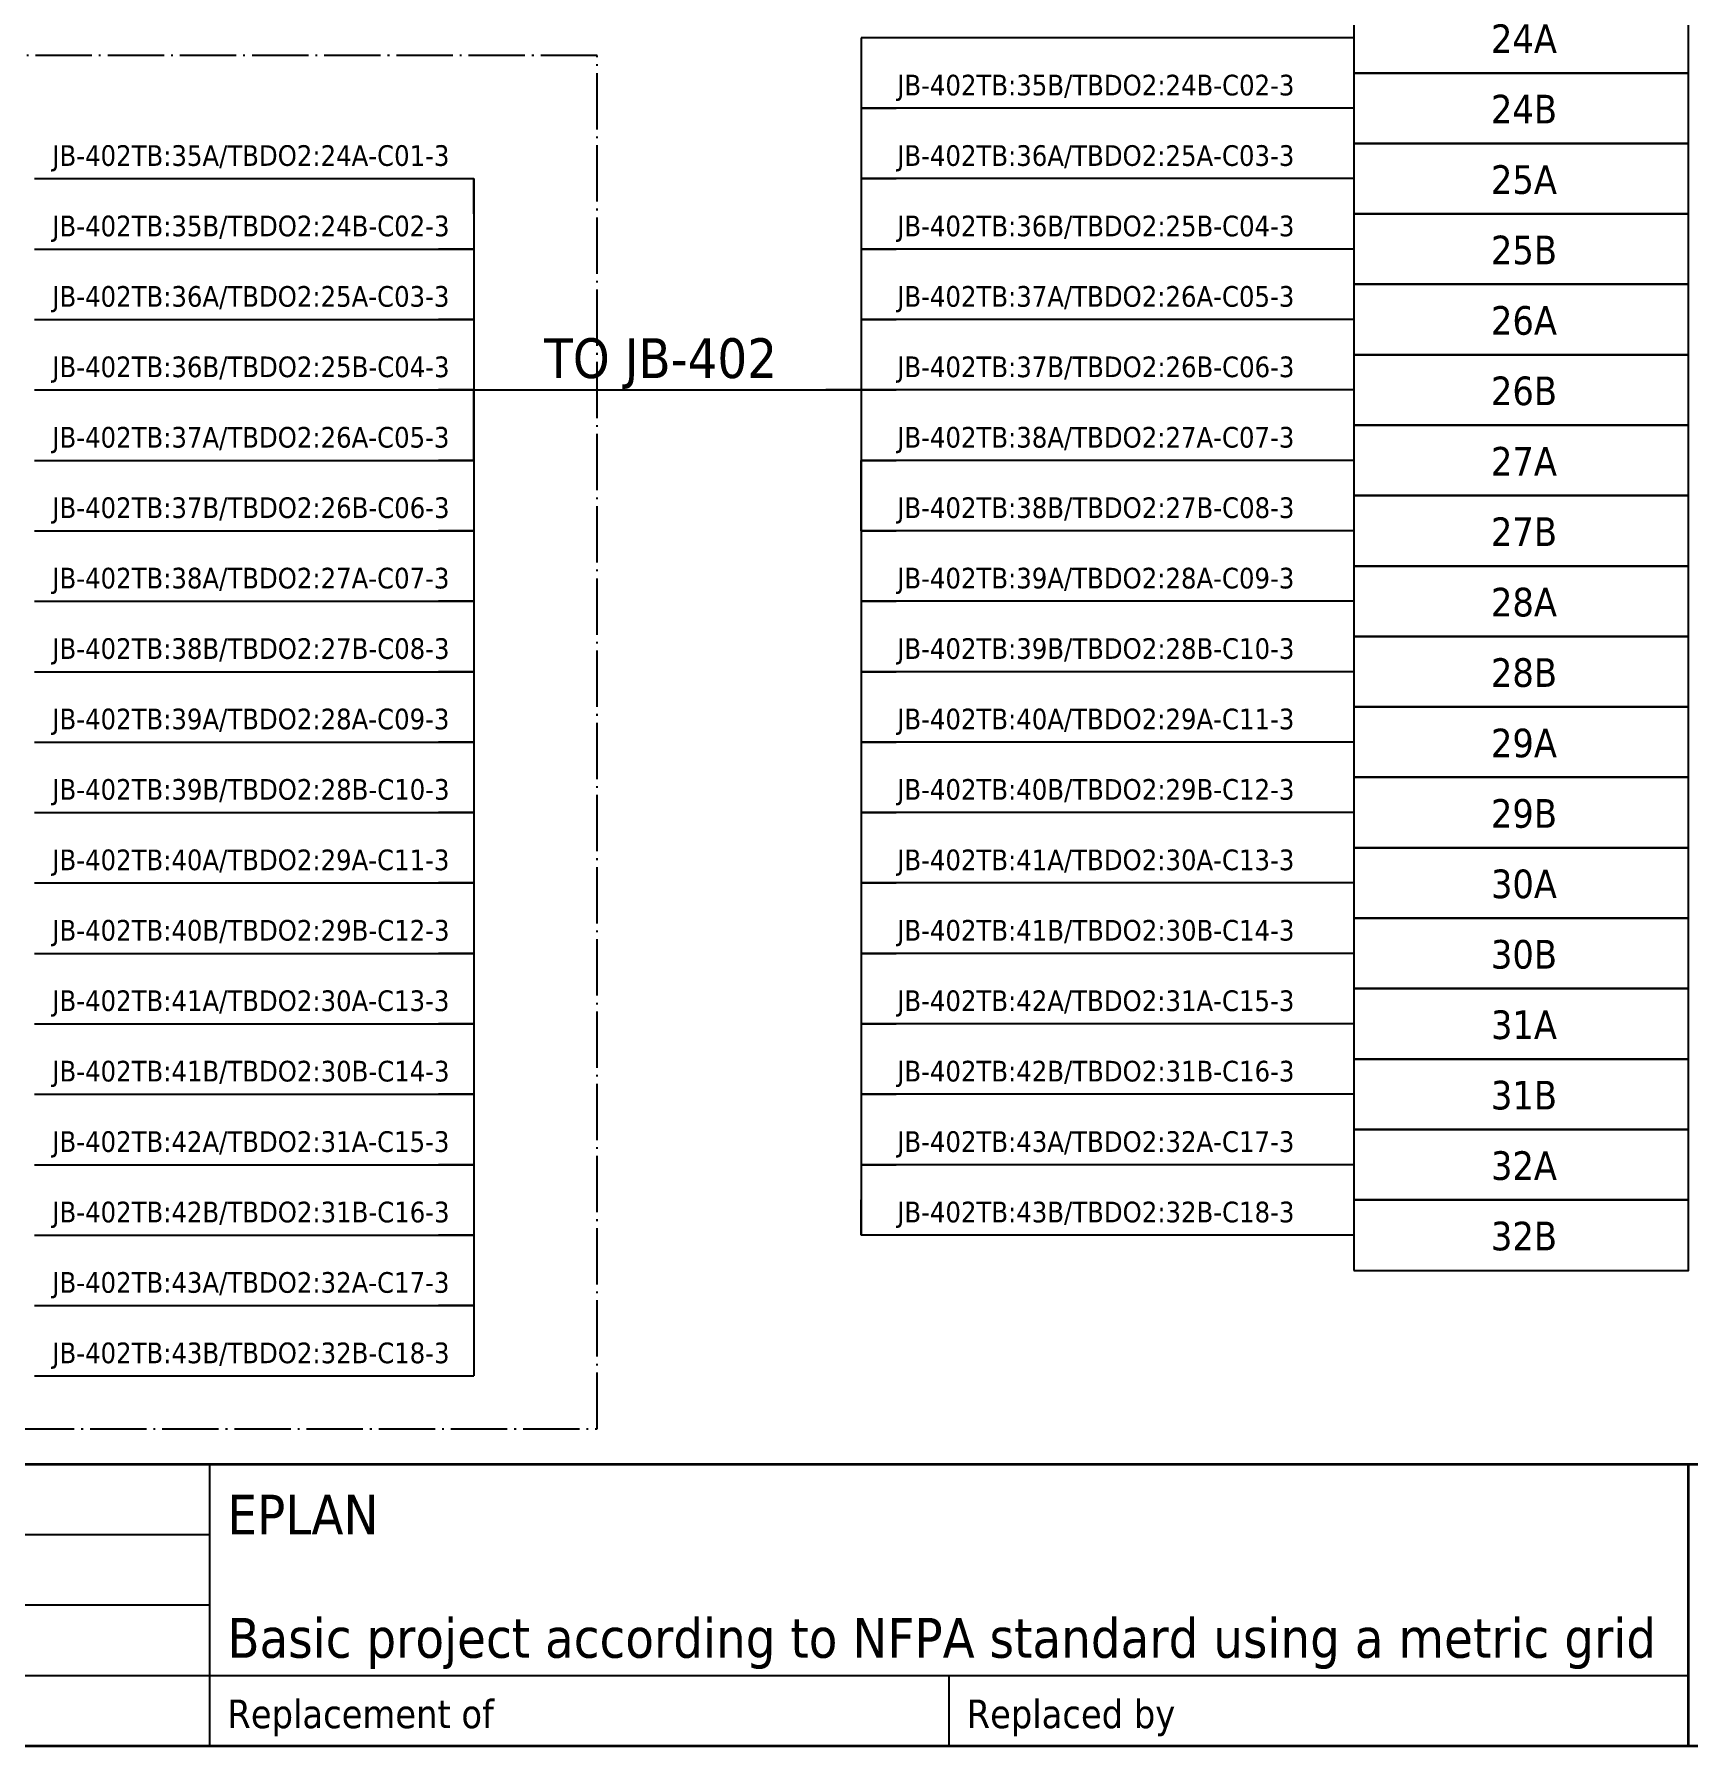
# Model space of a CAD drawing. Header units: millimetres. Extents: x 0 to 1792788, y -13 to 262234.
# Drawn here: x 90 to 184, y 0 to 97.2 of the extents above; entities that cross this region are included whole.
import ezdxf
from ezdxf.enums import TextEntityAlignment as Align

# ---------------------------------------------------------------- set-up
doc = ezdxf.new("R2010")
doc.units = ezdxf.units.MM
doc.linetypes.add('EPL_DASHDOT', pattern=[1, 0.8, -0.1, 0, -0.1])
for name, color, linetype, lineweight in [('EPLAN108', 5, 'Continuous', 35), ('EPLAN201', 7, 'Continuous', 35), ('EPLAN300', 5, 'Continuous', 25), ('EPLAN307', 134, 'EPL_DASHDOT', 25), ('EPLAN311', 7, 'Continuous', 25), ('EPLAN317', 7, 'Continuous', 25), ('EPLAN400', 5, 'Continuous', 35), ('EPLAN405', 7, 'Continuous', 25), ('EPLAN421', 5, 'Continuous', 35), ('EPLAN433', 251, 'Continuous', 35), ('EPLAN451', 7, 'Continuous', 35), ('EPLAN452', 7, 'Continuous', 35), ('EPLAN453', 7, 'Continuous', 35), ('EPLAN500', 7, 'Continuous', 35), ('EPLAN501', 7, 'Continuous', 35), ('EPLAN502', 7, 'Continuous', 35), ('EPLAN503', 7, 'Continuous', 35), ('EPLAN504', 7, 'Continuous', 35)]:
    doc.layers.add(name, color=color, linetype=linetype, lineweight=lineweight)
doc.styles.add('Tahoma', font='')
doc.styles.get('Tahoma').set_extended_font_data('Tahoma')

# ---------------------------------------------------------------- blocks, each defined once
blk = doc.blocks.new('EPLFRAME')
at = {"layer": 'EPLAN201', "linetype": 'Continuous', "lineweight": 35, "ltscale": 4}
for p, q in [((0, 16), (420, 16)), ((184, 0), (184, 16))]:
    blk.add_line(p, q, dxfattribs=at)
at = {"layer": 'EPLAN201', "linetype": 'Continuous', "lineweight": 25, "ltscale": 4}
for p, q in [((100, 0), (100, 16)), ((0, 12), (100, 12)), ((0, 8), (100, 8)), ((0, 4), (184, 4)), ((142, 0), (142, 4))]:
    blk.add_line(p, q, dxfattribs=at)
at = {"layer": 'EPLAN201', "linetype": 'Continuous', "lineweight": 35, "ltscale": 4}
blk.add_lwpolyline([(0, 0), (420, 0), (420, 297), (0, 297)], close=True, dxfattribs=at)
at = {"layer": 'EPLAN201', "color": 7, "style": 'Tahoma'}
for s, p in [('Replacement of', (101, 1)), ('Replaced by', (143, 1))]:
    blk.add_text(s, height=1.6254, dxfattribs=at).set_placement(p)
at = {"layer": 'EPLAN451', "color": 7, "style": 'Tahoma'}
for tag, p, height in [('14_10014', (101, 12), 2.257), ('14_10015', (185, 12), 2.257), ('14_10011', (101, 5), 2.257), ('14_10013', (332, 5), 1.625), ('14_10151', (73, 1), 1.625), ('14_10300', (415, 1), 1.625)]:
    blk.add_attdef(tag, p, '', height=height, dxfattribs=at)
blk.add_attdef('4_25020', text='', height=1.625, dxfattribs=at).set_placement((413, 1), align=Align.RIGHT)
at = {"layer": 'EPLAN452', "color": 7, "style": 'Tahoma'}
for tag, p, height in [('4_11041', (1, 17), 2.257), ('4_11071[1]', (1, 13), 1.625), ('4_11074[1]', (21, 13), 1.625), ('4_11070[1]', (41, 13), 1.625), ('4_11024', (73, 13), 1.625), ('4_20132_1001', (374, 13), 1.625), ('4_11011', (231, 12), 2.257), ('4_11030', (301, 12), 2.257), ('4_11071[2]', (1, 9), 1.625), ('4_11074[2]', (21, 9), 1.625), ('4_11070[2]', (41, 9), 1.625), ('4_11022', (73, 9), 1.625), ('4_20134_1001', (374, 9), 1.625), ('4_11071[3]', (1, 5), 1.625), ('4_11074[3]', (21, 5), 1.625), ('4_11070[3]', (41, 5), 1.625), ('4_11080', (73, 5), 1.625), ('4_11059', (301, 5), 1.625)]:
    blk.add_attdef(tag, p, '', height=height, dxfattribs=at)
for tag, height, p in [('4_11040', 2.257, (419, 17)), ('4_11000', 1.625, (419, 5)), ('4_11085', 1.625, (141, 1)), ('4_11086', 1.625, (183, 1))]:
    blk.add_attdef(tag, text='', height=height, dxfattribs=at).set_placement(p, align=Align.RIGHT)
at = {"layer": 'EPLAN453', "color": 7, "style": 'Tahoma'}
for tag, p in [('53_19005_1', (21, 293)), ('53_19005', (63, 293)), ('53_19005_8', (105, 293)), ('53_19005_6', (147, 293)), ('53_19005_7', (189, 293)), ('53_19005_9', (231, 293)), ('53_19005_3', (273, 293)), ('53_19005_2', (315, 293)), ('53_19005_4', (357, 293)), ('53_19005_5', (399, 293))]:
    blk.add_attdef(tag, text='', height=1.355, dxfattribs=at).set_placement(p, align=Align.BOTTOM_CENTER)
blk = doc.blocks.new('EPLSYM_LibrarySPECIAL_en_US_Symbol427_Variant5_Placement1_46')
at = {"layer": 'EPLAN421', "color": 5, "style": 'Tahoma'}
for tag, p in [('17_20029[1]', (-0.9525, 3.335)), ('17_20029[2]', (20.0025, 3.335))]:
    blk.add_attdef(tag, text='', height=1.1739, dxfattribs=at).set_placement(p, align=Align.BOTTOM_RIGHT)
at = {"layer": 'EPLAN433', "color": 251, "style": 'Tahoma'}
blk.add_attdef('17_20406_1', text='', height=1.6254, dxfattribs=at).set_placement((0.9525, 1.5875), align=Align.BOTTOM_RIGHT)
blk.add_attdef('17_20406', text='', height=1.6254, dxfattribs=at).set_placement((0.9525, 1.5875), align=Align.BOTTOM_LEFT)
blk = doc.blocks.new('EPLSYM_LibrarySPECIAL_en_US_Symbol427_Variant5_Placement1_47')
at = {"layer": 'EPLAN421', "color": 5, "style": 'Tahoma'}
for tag, p in [('17_20029[1]', (-0.9525, 3.335)), ('17_20029[2]', (20.0025, 3.335))]:
    blk.add_attdef(tag, text='', height=1.1739, dxfattribs=at).set_placement(p, align=Align.BOTTOM_RIGHT)
at = {"layer": 'EPLAN433', "color": 251, "style": 'Tahoma'}
blk.add_attdef('17_20406_1', text='', height=1.6254, dxfattribs=at).set_placement((0.9525, 1.5875), align=Align.BOTTOM_RIGHT)
blk.add_attdef('17_20406', text='', height=1.6254, dxfattribs=at).set_placement((0.9525, 1.5875), align=Align.BOTTOM_LEFT)
blk = doc.blocks.new('EPLSYM_LibrarySPECIAL_en_US_Symbol427_Variant5_Placement1_48')
at = {"layer": 'EPLAN421', "color": 5, "style": 'Tahoma'}
for tag, p in [('17_20029[1]', (-0.9525, 3.335)), ('17_20029[2]', (20.0025, 3.335))]:
    blk.add_attdef(tag, text='', height=1.1739, dxfattribs=at).set_placement(p, align=Align.BOTTOM_RIGHT)
at = {"layer": 'EPLAN433', "color": 251, "style": 'Tahoma'}
blk.add_attdef('17_20406_1', text='', height=1.6254, dxfattribs=at).set_placement((0.9525, 1.5875), align=Align.BOTTOM_RIGHT)
blk.add_attdef('17_20406', text='', height=1.6254, dxfattribs=at).set_placement((0.9525, 1.5875), align=Align.BOTTOM_LEFT)
blk = doc.blocks.new('EPLSYM_LibrarySPECIAL_en_US_Symbol427_Variant5_Placement1_49')
at = {"layer": 'EPLAN421', "color": 5, "style": 'Tahoma'}
for tag, p in [('17_20029[1]', (-0.9525, 3.335)), ('17_20029[2]', (20.0025, 3.335))]:
    blk.add_attdef(tag, text='', height=1.1739, dxfattribs=at).set_placement(p, align=Align.BOTTOM_RIGHT)
at = {"layer": 'EPLAN433', "color": 251, "style": 'Tahoma'}
blk.add_attdef('17_20406_1', text='', height=1.6254, dxfattribs=at).set_placement((0.9525, 1.5875), align=Align.BOTTOM_RIGHT)
blk.add_attdef('17_20406', text='', height=1.6254, dxfattribs=at).set_placement((0.9525, 1.5875), align=Align.BOTTOM_LEFT)
blk = doc.blocks.new('EPLSYM_LibrarySPECIAL_en_US_Symbol427_Variant5_Placement1_50')
at = {"layer": 'EPLAN421', "color": 5, "style": 'Tahoma'}
for tag, p in [('17_20029[1]', (-0.9525, 3.335)), ('17_20029[2]', (20.0025, 3.335))]:
    blk.add_attdef(tag, text='', height=1.1739, dxfattribs=at).set_placement(p, align=Align.BOTTOM_RIGHT)
at = {"layer": 'EPLAN433', "color": 251, "style": 'Tahoma'}
blk.add_attdef('17_20406_1', text='', height=1.6254, dxfattribs=at).set_placement((0.9525, 1.5875), align=Align.BOTTOM_RIGHT)
blk.add_attdef('17_20406', text='', height=1.6254, dxfattribs=at).set_placement((0.9525, 1.5875), align=Align.BOTTOM_LEFT)
blk = doc.blocks.new('EPLSYM_LibrarySPECIAL_en_US_Symbol427_Variant5_Placement1_51')
at = {"layer": 'EPLAN421', "color": 5, "style": 'Tahoma'}
for tag, p in [('17_20029[1]', (-0.9525, 3.335)), ('17_20029[2]', (20.0025, 3.335))]:
    blk.add_attdef(tag, text='', height=1.1739, dxfattribs=at).set_placement(p, align=Align.BOTTOM_RIGHT)
at = {"layer": 'EPLAN433', "color": 251, "style": 'Tahoma'}
blk.add_attdef('17_20406_1', text='', height=1.6254, dxfattribs=at).set_placement((0.9525, 1.5875), align=Align.BOTTOM_RIGHT)
blk.add_attdef('17_20406', text='', height=1.6254, dxfattribs=at).set_placement((0.9525, 1.5875), align=Align.BOTTOM_LEFT)
blk = doc.blocks.new('EPLSYM_LibrarySPECIAL_en_US_Symbol427_Variant5_Placement1_52')
at = {"layer": 'EPLAN421', "color": 5, "style": 'Tahoma'}
for tag, p in [('17_20029[1]', (-0.9525, 3.335)), ('17_20029[2]', (20.0025, 3.335))]:
    blk.add_attdef(tag, text='', height=1.1739, dxfattribs=at).set_placement(p, align=Align.BOTTOM_RIGHT)
at = {"layer": 'EPLAN433', "color": 251, "style": 'Tahoma'}
blk.add_attdef('17_20406_1', text='', height=1.6254, dxfattribs=at).set_placement((0.9525, 1.5875), align=Align.BOTTOM_RIGHT)
blk.add_attdef('17_20406', text='', height=1.6254, dxfattribs=at).set_placement((0.9525, 1.5875), align=Align.BOTTOM_LEFT)
blk = doc.blocks.new('EPLSYM_LibrarySPECIAL_en_US_Symbol427_Variant5_Placement1_53')
at = {"layer": 'EPLAN421', "color": 5, "style": 'Tahoma'}
for tag, p in [('17_20029[1]', (-0.9525, 3.335)), ('17_20029[2]', (20.0025, 3.335))]:
    blk.add_attdef(tag, text='', height=1.1739, dxfattribs=at).set_placement(p, align=Align.BOTTOM_RIGHT)
at = {"layer": 'EPLAN433', "color": 251, "style": 'Tahoma'}
blk.add_attdef('17_20406_1', text='', height=1.6254, dxfattribs=at).set_placement((0.9525, 1.5875), align=Align.BOTTOM_RIGHT)
blk.add_attdef('17_20406', text='', height=1.6254, dxfattribs=at).set_placement((0.9525, 1.5875), align=Align.BOTTOM_LEFT)
blk = doc.blocks.new('EPLSYM_LibrarySPECIAL_en_US_Symbol427_Variant5_Placement1_54')
at = {"layer": 'EPLAN421', "color": 5, "style": 'Tahoma'}
for tag, p in [('17_20029[1]', (-0.9525, 3.335)), ('17_20029[2]', (20.0025, 3.335))]:
    blk.add_attdef(tag, text='', height=1.1739, dxfattribs=at).set_placement(p, align=Align.BOTTOM_RIGHT)
at = {"layer": 'EPLAN433', "color": 251, "style": 'Tahoma'}
blk.add_attdef('17_20406_1', text='', height=1.6254, dxfattribs=at).set_placement((0.9525, 1.5875), align=Align.BOTTOM_RIGHT)
blk.add_attdef('17_20406', text='', height=1.6254, dxfattribs=at).set_placement((0.9525, 1.5875), align=Align.BOTTOM_LEFT)
blk = doc.blocks.new('EPLSYM_LibrarySPECIAL_en_US_Symbol427_Variant5_Placement1_55')
at = {"layer": 'EPLAN421', "color": 5, "style": 'Tahoma'}
for tag, p in [('17_20029[1]', (-0.9525, 3.335)), ('17_20029[2]', (20.0025, 3.335))]:
    blk.add_attdef(tag, text='', height=1.1739, dxfattribs=at).set_placement(p, align=Align.BOTTOM_RIGHT)
at = {"layer": 'EPLAN433', "color": 251, "style": 'Tahoma'}
blk.add_attdef('17_20406_1', text='', height=1.6254, dxfattribs=at).set_placement((0.9525, 1.5875), align=Align.BOTTOM_RIGHT)
blk.add_attdef('17_20406', text='', height=1.6254, dxfattribs=at).set_placement((0.9525, 1.5875), align=Align.BOTTOM_LEFT)
blk = doc.blocks.new('EPLSYM_LibrarySPECIAL_en_US_Symbol427_Variant5_Placement1_56')
at = {"layer": 'EPLAN421', "color": 5, "style": 'Tahoma'}
for tag, p in [('17_20029[1]', (-0.9525, 3.335)), ('17_20029[2]', (20.0025, 3.335))]:
    blk.add_attdef(tag, text='', height=1.1739, dxfattribs=at).set_placement(p, align=Align.BOTTOM_RIGHT)
at = {"layer": 'EPLAN433', "color": 251, "style": 'Tahoma'}
blk.add_attdef('17_20406_1', text='', height=1.6254, dxfattribs=at).set_placement((0.9525, 1.5875), align=Align.BOTTOM_RIGHT)
blk.add_attdef('17_20406', text='', height=1.6254, dxfattribs=at).set_placement((0.9525, 1.5875), align=Align.BOTTOM_LEFT)
blk = doc.blocks.new('EPLSYM_LibrarySPECIAL_en_US_Symbol427_Variant5_Placement1_57')
at = {"layer": 'EPLAN421', "color": 5, "style": 'Tahoma'}
for tag, p in [('17_20029[1]', (-0.9525, 3.335)), ('17_20029[2]', (20.0025, 3.335))]:
    blk.add_attdef(tag, text='', height=1.1739, dxfattribs=at).set_placement(p, align=Align.BOTTOM_RIGHT)
at = {"layer": 'EPLAN433', "color": 251, "style": 'Tahoma'}
blk.add_attdef('17_20406_1', text='', height=1.6254, dxfattribs=at).set_placement((0.9525, 1.5875), align=Align.BOTTOM_RIGHT)
blk.add_attdef('17_20406', text='', height=1.6254, dxfattribs=at).set_placement((0.9525, 1.5875), align=Align.BOTTOM_LEFT)
blk = doc.blocks.new('EPLSYM_LibrarySPECIAL_en_US_Symbol427_Variant5_Placement1_58')
at = {"layer": 'EPLAN421', "color": 5, "style": 'Tahoma'}
for tag, p in [('17_20029[1]', (-0.9525, 3.335)), ('17_20029[2]', (20.0025, 3.335))]:
    blk.add_attdef(tag, text='', height=1.1739, dxfattribs=at).set_placement(p, align=Align.BOTTOM_RIGHT)
at = {"layer": 'EPLAN433', "color": 251, "style": 'Tahoma'}
blk.add_attdef('17_20406_1', text='', height=1.6254, dxfattribs=at).set_placement((0.9525, 1.5875), align=Align.BOTTOM_RIGHT)
blk.add_attdef('17_20406', text='', height=1.6254, dxfattribs=at).set_placement((0.9525, 1.5875), align=Align.BOTTOM_LEFT)
blk = doc.blocks.new('EPLSYM_LibrarySPECIAL_en_US_Symbol427_Variant5_Placement1_59')
at = {"layer": 'EPLAN421', "color": 5, "style": 'Tahoma'}
for tag, p in [('17_20029[1]', (-0.9525, 3.335)), ('17_20029[2]', (20.0025, 3.335))]:
    blk.add_attdef(tag, text='', height=1.1739, dxfattribs=at).set_placement(p, align=Align.BOTTOM_RIGHT)
at = {"layer": 'EPLAN433', "color": 251, "style": 'Tahoma'}
blk.add_attdef('17_20406_1', text='', height=1.6254, dxfattribs=at).set_placement((0.9525, 1.5875), align=Align.BOTTOM_RIGHT)
blk.add_attdef('17_20406', text='', height=1.6254, dxfattribs=at).set_placement((0.9525, 1.5875), align=Align.BOTTOM_LEFT)
blk = doc.blocks.new('EPLSYM_LibrarySPECIAL_en_US_Symbol427_Variant5_Placement1_60')
at = {"layer": 'EPLAN421', "color": 5, "style": 'Tahoma'}
for tag, p in [('17_20029[1]', (-0.9525, 3.335)), ('17_20029[2]', (20.0025, 3.335))]:
    blk.add_attdef(tag, text='', height=1.1739, dxfattribs=at).set_placement(p, align=Align.BOTTOM_RIGHT)
at = {"layer": 'EPLAN433', "color": 251, "style": 'Tahoma'}
blk.add_attdef('17_20406_1', text='', height=1.6254, dxfattribs=at).set_placement((0.9525, 1.5875), align=Align.BOTTOM_RIGHT)
blk.add_attdef('17_20406', text='', height=1.6254, dxfattribs=at).set_placement((0.9525, 1.5875), align=Align.BOTTOM_LEFT)
blk = doc.blocks.new('EPLSYM_LibrarySPECIAL_en_US_Symbol427_Variant5_Placement1_61')
at = {"layer": 'EPLAN421', "color": 5, "style": 'Tahoma'}
for tag, p in [('17_20029[1]', (-0.9525, 3.335)), ('17_20029[2]', (20.0025, 3.335))]:
    blk.add_attdef(tag, text='', height=1.1739, dxfattribs=at).set_placement(p, align=Align.BOTTOM_RIGHT)
at = {"layer": 'EPLAN433', "color": 251, "style": 'Tahoma'}
blk.add_attdef('17_20406_1', text='', height=1.6254, dxfattribs=at).set_placement((0.9525, 1.5875), align=Align.BOTTOM_RIGHT)
blk.add_attdef('17_20406', text='', height=1.6254, dxfattribs=at).set_placement((0.9525, 1.5875), align=Align.BOTTOM_LEFT)
blk = doc.blocks.new('EPLSYM_LibrarySPECIAL_en_US_Symbol427_Variant5_Placement1_62')
at = {"layer": 'EPLAN421', "color": 5, "style": 'Tahoma'}
for tag, p in [('17_20029[1]', (-0.9525, 3.335)), ('17_20029[2]', (20.0025, 3.335))]:
    blk.add_attdef(tag, text='', height=1.1739, dxfattribs=at).set_placement(p, align=Align.BOTTOM_RIGHT)
at = {"layer": 'EPLAN433', "color": 251, "style": 'Tahoma'}
blk.add_attdef('17_20406_1', text='', height=1.6254, dxfattribs=at).set_placement((0.9525, 1.5875), align=Align.BOTTOM_RIGHT)
blk.add_attdef('17_20406', text='', height=1.6254, dxfattribs=at).set_placement((0.9525, 1.5875), align=Align.BOTTOM_LEFT)
blk = doc.blocks.new('EPLSYM_LibrarySPECIAL_en_US_Symbol427_Variant5_Placement1_63')
at = {"layer": 'EPLAN421', "color": 5, "style": 'Tahoma'}
for tag, p in [('17_20029[1]', (-0.9525, 3.335)), ('17_20029[2]', (20.0025, 3.335))]:
    blk.add_attdef(tag, text='', height=1.1739, dxfattribs=at).set_placement(p, align=Align.BOTTOM_RIGHT)
at = {"layer": 'EPLAN433', "color": 251, "style": 'Tahoma'}
blk.add_attdef('17_20406_1', text='', height=1.6254, dxfattribs=at).set_placement((0.9525, 1.5875), align=Align.BOTTOM_RIGHT)
blk.add_attdef('17_20406', text='', height=1.6254, dxfattribs=at).set_placement((0.9525, 1.5875), align=Align.BOTTOM_LEFT)
blk = doc.blocks.new('EPLSYM_LibrarySPECIAL_Symbol308_Variant0_Placement0')
at = {"layer": 'EPLAN405', "color": 7, "style": 'Tahoma'}
for tag, p in [('17_31011', (1.5, 6.35)), ('17_31002', (1.5, 0.5))]:
    blk.add_attdef(tag, text='', height=1.174, dxfattribs=at).set_placement(p, align=Align.BOTTOM_LEFT)
for tag, p in [('17_31004', (1.5, 4.4)), ('17_31003', (1.5, 2.45))]:
    blk.add_attdef(tag, p, '', height=1.174, dxfattribs=at)
blk = doc.blocks.new('EPLSYM_LibrarySPECIAL_Symbol2_Variant0_Placement1_65')
at = {"layer": 'EPLAN307', "lineweight": 25, "ltscale": 4}
blk.add_lwpolyline([(0, -78), (119, -78), (119, 0), (0, 0)], close=True, dxfattribs=at)
at = {"layer": 'EPLAN400', "color": 5, "style": 'Tahoma'}
blk.add_attdef('88_20010', text='', height=2.2575, dxfattribs=at).set_placement((-1.5, -0.9515), align=Align.TOP_RIGHT)
at = {"layer": 'EPLAN500', "color": 7, "style": 'Tahoma'}
blk.add_attdef('88_20027', text='', height=1.6254, dxfattribs=at).set_placement((-1.5, -4.57508), align=Align.TOP_RIGHT)
at = {"layer": 'EPLAN501', "color": 7, "style": 'Tahoma'}
blk.add_attdef('88_20011', text='', height=1.6254, dxfattribs=at).set_placement((-1.5, -9.97508), align=Align.TOP_RIGHT)
at = {"layer": 'EPLAN502', "color": 7, "style": 'Tahoma'}
blk.add_attdef('88_20025', text='', height=1.6254, dxfattribs=at).set_placement((-1.5, -12.67508), align=Align.TOP_RIGHT)
at = {"layer": 'EPLAN503', "color": 7, "style": 'Tahoma'}
blk.add_attdef('88_20024', text='', height=1.6254, dxfattribs=at).set_placement((-1.5, -15.37508), align=Align.TOP_RIGHT)
at = {"layer": 'EPLAN504', "color": 7, "style": 'Tahoma'}
blk.add_attdef('88_20901[1]', text='', height=1.6254, dxfattribs=at).set_placement((-1.5, -7.27508), align=Align.TOP_RIGHT)

msp = doc.modelspace()

# ---------------------------------------------------------------- linework, layer by layer
at = {"layer": 'EPLAN300', "lineweight": 25, "ltscale": 4}
for points in [[(165, 95), (184, 95), (184, 99), (165, 99)], [(165, 91), (184, 91), (184, 95), (165, 95)], [(165, 87), (184, 87), (184, 91), (165, 91)], [(165, 83), (184, 83), (184, 87), (165, 87)], [(165, 79), (184, 79), (184, 83), (165, 83)], [(165, 75), (184, 75), (184, 79), (165, 79)], [(165, 71), (184, 71), (184, 75), (165, 75)], [(165, 67), (184, 67), (184, 71), (165, 71)], [(165, 63), (184, 63), (184, 67), (165, 67)], [(165, 59), (184, 59), (184, 63), (165, 63)], [(165, 55), (184, 55), (184, 59), (165, 59)], [(165, 51), (184, 51), (184, 55), (165, 55)], [(165, 47), (184, 47), (184, 51), (165, 51)], [(165, 43), (184, 43), (184, 47), (165, 47)], [(165, 39), (184, 39), (184, 43), (165, 43)], [(165, 35), (184, 35), (184, 39), (165, 39)], [(165, 31), (184, 31), (184, 35), (165, 35)], [(165, 27), (184, 27), (184, 31), (165, 31)]]:
    msp.add_lwpolyline(points, close=True, dxfattribs=at)
at = {"layer": 'EPLAN311', "color": 7, "ltscale": 4}
for p, q in [((165, 97), (137, 97)), ((165, 93), (137, 93)), ((90.05, 89), (115, 89)), ((165, 89), (137, 89)), ((90.05, 85), (115, 85)), ((165, 85), (137, 85)), ((90.05, 81), (115, 81)), ((165, 81), (137, 81)), ((90.05, 77), (115, 77)), ((165, 77), (137, 77)), ((90.05, 73), (115, 73)), ((165, 73), (137, 73)), ((90.05, 69), (115, 69)), ((165, 69), (137, 69)), ((90.05, 65), (115, 65)), ((165, 65), (137, 65)), ((90.05, 61), (115, 61)), ((165, 61), (137, 61)), ((90.05, 57), (115, 57)), ((165, 57), (137, 57)), ((90.05, 53), (115, 53)), ((165, 53), (137, 53)), ((90.05, 49), (115, 49)), ((165, 49), (137, 49)), ((90.05, 45), (115, 45)), ((165, 45), (137, 45)), ((90.05, 41), (115, 41)), ((165, 41), (137, 41)), ((90.05, 37), (115, 37)), ((165, 37), (137, 37)), ((90.05, 33), (115, 33)), ((165, 33), (137, 33)), ((90.05, 29), (115, 29)), ((165, 29), (137, 29)), ((90.05, 25), (115, 25)), ((90.05, 21), (115, 21))]:
    msp.add_line(p, q, dxfattribs=at)
at = {"layer": 'EPLAN311', "ltscale": 4}
for p, q in [((139, 97), (137, 97)), ((137, 93), (139, 93)), ((113, 89), (115, 89)), ((137, 89), (139, 89)), ((115, 85), (113, 85)), ((137, 85), (139, 85)), ((115, 81), (113, 81)), ((137, 81), (139, 81)), ((115, 77), (113, 77)), ((137, 77), (139, 77)), ((115, 73), (113, 73)), ((137, 73), (139, 73)), ((115, 69), (113, 69)), ((137, 69), (139, 69)), ((115, 65), (113, 65)), ((137, 65), (139, 65)), ((115, 61), (113, 61)), ((137, 61), (139, 61)), ((115, 57), (113, 57)), ((137, 57), (139, 57)), ((115, 53), (113, 53)), ((137, 53), (139, 53)), ((115, 49), (113, 49)), ((137, 49), (139, 49)), ((115, 45), (113, 45)), ((137, 45), (139, 45)), ((115, 41), (113, 41)), ((137, 41), (139, 41)), ((115, 37), (113, 37)), ((137, 37), (139, 37)), ((115, 33), (113, 33)), ((137, 33), (139, 33)), ((115, 29), (113, 29)), ((139, 29), (137, 29)), ((115, 25), (113, 25)), ((113, 21), (115, 21))]:
    msp.add_line(p, q, dxfattribs=at)
at = {"layer": 'EPLAN317', "lineweight": 25, "ltscale": 4}
for p, q in [((137, 97), (137, 93)), ((137, 97), (137, 95)), ((137, 95), (137, 91)), ((137, 93), (137, 89)), ((137, 91), (137, 87)), ((115, 89), (115, 85)), ((115, 87), (115, 89)), ((137, 89), (137, 85)), ((115, 87), (115, 83)), ((137, 87), (137, 83)), ((115, 85), (115, 81)), ((137, 85), (137, 81)), ((115, 83), (115, 79)), ((137, 83), (137, 79)), ((115, 81), (115, 77)), ((137, 81), (137, 77)), ((115, 79), (115, 75)), ((137, 79), (137, 75)), ((115, 73), (115, 77)), ((115, 77), (137, 77)), ((115, 77), (117, 77)), ((137, 77), (135, 77)), ((137, 77), (137, 73)), ((115, 75), (115, 71)), ((137, 75), (137, 71)), ((115, 73), (115, 69)), ((137, 69), (137, 73)), ((115, 71), (115, 67)), ((137, 71), (137, 67)), ((115, 69), (115, 65)), ((137, 69), (137, 65)), ((115, 67), (115, 63)), ((137, 67), (137, 63)), ((115, 65), (115, 61)), ((137, 65), (137, 61)), ((115, 63), (115, 59)), ((137, 63), (137, 59)), ((115, 61), (115, 57)), ((137, 61), (137, 57)), ((115, 59), (115, 55)), ((137, 59), (137, 55)), ((115, 57), (115, 53)), ((137, 57), (137, 53)), ((115, 55), (115, 51)), ((137, 55), (137, 51)), ((115, 53), (115, 49)), ((137, 53), (137, 49)), ((115, 51), (115, 47)), ((137, 51), (137, 47)), ((115, 49), (115, 45)), ((137, 49), (137, 45)), ((115, 47), (115, 43)), ((137, 47), (137, 43)), ((115, 45), (115, 41)), ((137, 45), (137, 41)), ((115, 43), (115, 39)), ((137, 43), (137, 39)), ((115, 41), (115, 37)), ((137, 41), (137, 37)), ((115, 39), (115, 35)), ((137, 39), (137, 35)), ((115, 37), (115, 33)), ((137, 37), (137, 33)), ((115, 35), (115, 31)), ((137, 35), (137, 31)), ((115, 33), (115, 29)), ((137, 33), (137, 29)), ((115, 31), (115, 27)), ((137, 29), (137, 31)), ((115, 29), (115, 25)), ((115, 27), (115, 23)), ((115, 25), (115, 21)), ((115, 23), (115, 21))]:
    msp.add_line(p, q, dxfattribs=at)

# ---------------------------------------------------------------- block references
ref = msp.add_blockref('EPLFRAME', (0, 0))
ref.add_attrib('14_10011', 'Basic project according to NFPA standard using a metric grid', (101, 5), dxfattribs={"layer": 'EPLAN451', "color": 7, "height": 2.2575, "style": 'Tahoma'})
ref.add_attrib('14_10014', 'EPLAN', (101, 12), dxfattribs={"layer": 'EPLAN451', "color": 7, "height": 2.2575, "style": 'Tahoma'})
msp.add_blockref('EPLSYM_LibrarySPECIAL_Symbol2_Variant0_Placement1_65', (3, 96))
ref = msp.add_blockref('EPLSYM_LibrarySPECIAL_en_US_Symbol427_Variant5_Placement1_46', (165, 97))
ref.add_attrib('17_20011', '24A', dxfattribs={"layer": 'EPLAN501', "color": 7, "height": 1.6254, "style": 'Tahoma'}).set_placement((174.661, 95.65), align=Align.BOTTOM_CENTER)
ref = msp.add_blockref('EPLSYM_LibrarySPECIAL_Symbol308_Variant0_Placement0', (139, 93))
ref.add_attrib('17_31011', 'JB-402TB:35B/TBDO2:24B-C02-3', dxfattribs={"layer": 'EPLAN405', "color": 7, "height": 1.1739, "style": 'Tahoma'}).set_placement((139.055, 93.374), align=Align.BOTTOM_LEFT)
ref = msp.add_blockref('EPLSYM_LibrarySPECIAL_en_US_Symbol427_Variant5_Placement1_47', (165, 93))
ref.add_attrib('17_20011', '24B', dxfattribs={"layer": 'EPLAN501', "color": 7, "height": 1.6254, "style": 'Tahoma'}).set_placement((174.661, 91.65), align=Align.BOTTOM_CENTER)
ref = msp.add_blockref('EPLSYM_LibrarySPECIAL_Symbol308_Variant0_Placement0', (91, 89))
ref.add_attrib('17_31011', 'JB-402TB:35A/TBDO2:24A-C01-3', dxfattribs={"layer": 'EPLAN405', "color": 7, "height": 1.1739, "style": 'Tahoma'}).set_placement((91.055, 89.374), align=Align.BOTTOM_LEFT)
ref = msp.add_blockref('EPLSYM_LibrarySPECIAL_Symbol308_Variant0_Placement0', (139, 89))
ref.add_attrib('17_31011', 'JB-402TB:36A/TBDO2:25A-C03-3', dxfattribs={"layer": 'EPLAN405', "color": 7, "height": 1.1739, "style": 'Tahoma'}).set_placement((139.055, 89.374), align=Align.BOTTOM_LEFT)
ref = msp.add_blockref('EPLSYM_LibrarySPECIAL_en_US_Symbol427_Variant5_Placement1_48', (165, 89))
ref.add_attrib('17_20011', '25A', dxfattribs={"layer": 'EPLAN501', "color": 7, "height": 1.6254, "style": 'Tahoma'}).set_placement((174.661, 87.65), align=Align.BOTTOM_CENTER)
ref = msp.add_blockref('EPLSYM_LibrarySPECIAL_Symbol308_Variant0_Placement0', (91, 85))
ref.add_attrib('17_31011', 'JB-402TB:35B/TBDO2:24B-C02-3', dxfattribs={"layer": 'EPLAN405', "color": 7, "height": 1.1739, "style": 'Tahoma'}).set_placement((91.055, 85.374), align=Align.BOTTOM_LEFT)
ref = msp.add_blockref('EPLSYM_LibrarySPECIAL_Symbol308_Variant0_Placement0', (139, 85))
ref.add_attrib('17_31011', 'JB-402TB:36B/TBDO2:25B-C04-3', dxfattribs={"layer": 'EPLAN405', "color": 7, "height": 1.1739, "style": 'Tahoma'}).set_placement((139.055, 85.374), align=Align.BOTTOM_LEFT)
ref = msp.add_blockref('EPLSYM_LibrarySPECIAL_en_US_Symbol427_Variant5_Placement1_49', (165, 85))
ref.add_attrib('17_20011', '25B', dxfattribs={"layer": 'EPLAN501', "color": 7, "height": 1.6254, "style": 'Tahoma'}).set_placement((174.661, 83.65), align=Align.BOTTOM_CENTER)
ref = msp.add_blockref('EPLSYM_LibrarySPECIAL_Symbol308_Variant0_Placement0', (91, 81))
ref.add_attrib('17_31011', 'JB-402TB:36A/TBDO2:25A-C03-3', dxfattribs={"layer": 'EPLAN405', "color": 7, "height": 1.1739, "style": 'Tahoma'}).set_placement((91.055, 81.374), align=Align.BOTTOM_LEFT)
ref = msp.add_blockref('EPLSYM_LibrarySPECIAL_Symbol308_Variant0_Placement0', (139, 81))
ref.add_attrib('17_31011', 'JB-402TB:37A/TBDO2:26A-C05-3', dxfattribs={"layer": 'EPLAN405', "color": 7, "height": 1.1739, "style": 'Tahoma'}).set_placement((139.055, 81.374), align=Align.BOTTOM_LEFT)
ref = msp.add_blockref('EPLSYM_LibrarySPECIAL_en_US_Symbol427_Variant5_Placement1_50', (165, 81))
ref.add_attrib('17_20011', '26A', dxfattribs={"layer": 'EPLAN501', "color": 7, "height": 1.6254, "style": 'Tahoma'}).set_placement((174.661, 79.65), align=Align.BOTTOM_CENTER)
ref = msp.add_blockref('EPLSYM_LibrarySPECIAL_Symbol308_Variant0_Placement0', (91, 77))
ref.add_attrib('17_31011', 'JB-402TB:36B/TBDO2:25B-C04-3', dxfattribs={"layer": 'EPLAN405', "color": 7, "height": 1.1739, "style": 'Tahoma'}).set_placement((91.055, 77.374), align=Align.BOTTOM_LEFT)
ref = msp.add_blockref('EPLSYM_LibrarySPECIAL_Symbol308_Variant0_Placement0', (139, 77))
ref.add_attrib('17_31011', 'JB-402TB:37B/TBDO2:26B-C06-3', dxfattribs={"layer": 'EPLAN405', "color": 7, "height": 1.1739, "style": 'Tahoma'}).set_placement((139.055, 77.374), align=Align.BOTTOM_LEFT)
ref = msp.add_blockref('EPLSYM_LibrarySPECIAL_en_US_Symbol427_Variant5_Placement1_51', (165, 77))
ref.add_attrib('17_20011', '26B', dxfattribs={"layer": 'EPLAN501', "color": 7, "height": 1.6254, "style": 'Tahoma'}).set_placement((174.661, 75.65), align=Align.BOTTOM_CENTER)
ref = msp.add_blockref('EPLSYM_LibrarySPECIAL_Symbol308_Variant0_Placement0', (91, 73))
ref.add_attrib('17_31011', 'JB-402TB:37A/TBDO2:26A-C05-3', dxfattribs={"layer": 'EPLAN405', "color": 7, "height": 1.1739, "style": 'Tahoma'}).set_placement((91.055, 73.374), align=Align.BOTTOM_LEFT)
ref = msp.add_blockref('EPLSYM_LibrarySPECIAL_Symbol308_Variant0_Placement0', (139, 73))
ref.add_attrib('17_31011', 'JB-402TB:38A/TBDO2:27A-C07-3', dxfattribs={"layer": 'EPLAN405', "color": 7, "height": 1.1739, "style": 'Tahoma'}).set_placement((139.055, 73.374), align=Align.BOTTOM_LEFT)
ref = msp.add_blockref('EPLSYM_LibrarySPECIAL_en_US_Symbol427_Variant5_Placement1_52', (165, 73))
ref.add_attrib('17_20011', '27A', dxfattribs={"layer": 'EPLAN501', "color": 7, "height": 1.6254, "style": 'Tahoma'}).set_placement((174.661, 71.65), align=Align.BOTTOM_CENTER)
ref = msp.add_blockref('EPLSYM_LibrarySPECIAL_Symbol308_Variant0_Placement0', (91, 69))
ref.add_attrib('17_31011', 'JB-402TB:37B/TBDO2:26B-C06-3', dxfattribs={"layer": 'EPLAN405', "color": 7, "height": 1.1739, "style": 'Tahoma'}).set_placement((91.055, 69.374), align=Align.BOTTOM_LEFT)
ref = msp.add_blockref('EPLSYM_LibrarySPECIAL_Symbol308_Variant0_Placement0', (139, 69))
ref.add_attrib('17_31011', 'JB-402TB:38B/TBDO2:27B-C08-3', dxfattribs={"layer": 'EPLAN405', "color": 7, "height": 1.1739, "style": 'Tahoma'}).set_placement((139.055, 69.374), align=Align.BOTTOM_LEFT)
ref = msp.add_blockref('EPLSYM_LibrarySPECIAL_en_US_Symbol427_Variant5_Placement1_53', (165, 69))
ref.add_attrib('17_20011', '27B', dxfattribs={"layer": 'EPLAN501', "color": 7, "height": 1.6254, "style": 'Tahoma'}).set_placement((174.661, 67.65), align=Align.BOTTOM_CENTER)
ref = msp.add_blockref('EPLSYM_LibrarySPECIAL_Symbol308_Variant0_Placement0', (91, 65))
ref.add_attrib('17_31011', 'JB-402TB:38A/TBDO2:27A-C07-3', dxfattribs={"layer": 'EPLAN405', "color": 7, "height": 1.1739, "style": 'Tahoma'}).set_placement((91.055, 65.374), align=Align.BOTTOM_LEFT)
ref = msp.add_blockref('EPLSYM_LibrarySPECIAL_Symbol308_Variant0_Placement0', (139, 65))
ref.add_attrib('17_31011', 'JB-402TB:39A/TBDO2:28A-C09-3', dxfattribs={"layer": 'EPLAN405', "color": 7, "height": 1.1739, "style": 'Tahoma'}).set_placement((139.055, 65.374), align=Align.BOTTOM_LEFT)
ref = msp.add_blockref('EPLSYM_LibrarySPECIAL_en_US_Symbol427_Variant5_Placement1_54', (165, 65))
ref.add_attrib('17_20011', '28A', dxfattribs={"layer": 'EPLAN501', "color": 7, "height": 1.6254, "style": 'Tahoma'}).set_placement((174.661, 63.65), align=Align.BOTTOM_CENTER)
ref = msp.add_blockref('EPLSYM_LibrarySPECIAL_Symbol308_Variant0_Placement0', (91, 61))
ref.add_attrib('17_31011', 'JB-402TB:38B/TBDO2:27B-C08-3', dxfattribs={"layer": 'EPLAN405', "color": 7, "height": 1.1739, "style": 'Tahoma'}).set_placement((91.055, 61.374), align=Align.BOTTOM_LEFT)
ref = msp.add_blockref('EPLSYM_LibrarySPECIAL_Symbol308_Variant0_Placement0', (139, 61))
ref.add_attrib('17_31011', 'JB-402TB:39B/TBDO2:28B-C10-3', dxfattribs={"layer": 'EPLAN405', "color": 7, "height": 1.1739, "style": 'Tahoma'}).set_placement((139.055, 61.374), align=Align.BOTTOM_LEFT)
ref = msp.add_blockref('EPLSYM_LibrarySPECIAL_en_US_Symbol427_Variant5_Placement1_55', (165, 61))
ref.add_attrib('17_20011', '28B', dxfattribs={"layer": 'EPLAN501', "color": 7, "height": 1.6254, "style": 'Tahoma'}).set_placement((174.661, 59.65), align=Align.BOTTOM_CENTER)
ref = msp.add_blockref('EPLSYM_LibrarySPECIAL_Symbol308_Variant0_Placement0', (91, 57))
ref.add_attrib('17_31011', 'JB-402TB:39A/TBDO2:28A-C09-3', dxfattribs={"layer": 'EPLAN405', "color": 7, "height": 1.1739, "style": 'Tahoma'}).set_placement((91.055, 57.374), align=Align.BOTTOM_LEFT)
ref = msp.add_blockref('EPLSYM_LibrarySPECIAL_Symbol308_Variant0_Placement0', (139, 57))
ref.add_attrib('17_31011', 'JB-402TB:40A/TBDO2:29A-C11-3', dxfattribs={"layer": 'EPLAN405', "color": 7, "height": 1.1739, "style": 'Tahoma'}).set_placement((139.055, 57.374), align=Align.BOTTOM_LEFT)
ref = msp.add_blockref('EPLSYM_LibrarySPECIAL_en_US_Symbol427_Variant5_Placement1_56', (165, 57))
ref.add_attrib('17_20011', '29A', dxfattribs={"layer": 'EPLAN501', "color": 7, "height": 1.6254, "style": 'Tahoma'}).set_placement((174.661, 55.65), align=Align.BOTTOM_CENTER)
ref = msp.add_blockref('EPLSYM_LibrarySPECIAL_Symbol308_Variant0_Placement0', (91, 53))
ref.add_attrib('17_31011', 'JB-402TB:39B/TBDO2:28B-C10-3', dxfattribs={"layer": 'EPLAN405', "color": 7, "height": 1.1739, "style": 'Tahoma'}).set_placement((91.055, 53.374), align=Align.BOTTOM_LEFT)
ref = msp.add_blockref('EPLSYM_LibrarySPECIAL_Symbol308_Variant0_Placement0', (139, 53))
ref.add_attrib('17_31011', 'JB-402TB:40B/TBDO2:29B-C12-3', dxfattribs={"layer": 'EPLAN405', "color": 7, "height": 1.1739, "style": 'Tahoma'}).set_placement((139.055, 53.374), align=Align.BOTTOM_LEFT)
ref = msp.add_blockref('EPLSYM_LibrarySPECIAL_en_US_Symbol427_Variant5_Placement1_57', (165, 53))
ref.add_attrib('17_20011', '29B', dxfattribs={"layer": 'EPLAN501', "color": 7, "height": 1.6254, "style": 'Tahoma'}).set_placement((174.661, 51.65), align=Align.BOTTOM_CENTER)
ref = msp.add_blockref('EPLSYM_LibrarySPECIAL_Symbol308_Variant0_Placement0', (91, 49))
ref.add_attrib('17_31011', 'JB-402TB:40A/TBDO2:29A-C11-3', dxfattribs={"layer": 'EPLAN405', "color": 7, "height": 1.1739, "style": 'Tahoma'}).set_placement((91.055, 49.374), align=Align.BOTTOM_LEFT)
ref = msp.add_blockref('EPLSYM_LibrarySPECIAL_Symbol308_Variant0_Placement0', (139, 49))
ref.add_attrib('17_31011', 'JB-402TB:41A/TBDO2:30A-C13-3', dxfattribs={"layer": 'EPLAN405', "color": 7, "height": 1.1739, "style": 'Tahoma'}).set_placement((139.055, 49.374), align=Align.BOTTOM_LEFT)
ref = msp.add_blockref('EPLSYM_LibrarySPECIAL_en_US_Symbol427_Variant5_Placement1_58', (165, 49))
ref.add_attrib('17_20011', '30A', dxfattribs={"layer": 'EPLAN501', "color": 7, "height": 1.6254, "style": 'Tahoma'}).set_placement((174.661, 47.65), align=Align.BOTTOM_CENTER)
ref = msp.add_blockref('EPLSYM_LibrarySPECIAL_Symbol308_Variant0_Placement0', (91, 45))
ref.add_attrib('17_31011', 'JB-402TB:40B/TBDO2:29B-C12-3', dxfattribs={"layer": 'EPLAN405', "color": 7, "height": 1.1739, "style": 'Tahoma'}).set_placement((91.055, 45.374), align=Align.BOTTOM_LEFT)
ref = msp.add_blockref('EPLSYM_LibrarySPECIAL_Symbol308_Variant0_Placement0', (139, 45))
ref.add_attrib('17_31011', 'JB-402TB:41B/TBDO2:30B-C14-3', dxfattribs={"layer": 'EPLAN405', "color": 7, "height": 1.1739, "style": 'Tahoma'}).set_placement((139.055, 45.374), align=Align.BOTTOM_LEFT)
ref = msp.add_blockref('EPLSYM_LibrarySPECIAL_en_US_Symbol427_Variant5_Placement1_59', (165, 45))
ref.add_attrib('17_20011', '30B', dxfattribs={"layer": 'EPLAN501', "color": 7, "height": 1.6254, "style": 'Tahoma'}).set_placement((174.661, 43.65), align=Align.BOTTOM_CENTER)
ref = msp.add_blockref('EPLSYM_LibrarySPECIAL_Symbol308_Variant0_Placement0', (91, 41))
ref.add_attrib('17_31011', 'JB-402TB:41A/TBDO2:30A-C13-3', dxfattribs={"layer": 'EPLAN405', "color": 7, "height": 1.1739, "style": 'Tahoma'}).set_placement((91.055, 41.374), align=Align.BOTTOM_LEFT)
ref = msp.add_blockref('EPLSYM_LibrarySPECIAL_Symbol308_Variant0_Placement0', (139, 41))
ref.add_attrib('17_31011', 'JB-402TB:42A/TBDO2:31A-C15-3', dxfattribs={"layer": 'EPLAN405', "color": 7, "height": 1.1739, "style": 'Tahoma'}).set_placement((139.055, 41.374), align=Align.BOTTOM_LEFT)
ref = msp.add_blockref('EPLSYM_LibrarySPECIAL_en_US_Symbol427_Variant5_Placement1_60', (165, 41))
ref.add_attrib('17_20011', '31A', dxfattribs={"layer": 'EPLAN501', "color": 7, "height": 1.6254, "style": 'Tahoma'}).set_placement((174.661, 39.65), align=Align.BOTTOM_CENTER)
ref = msp.add_blockref('EPLSYM_LibrarySPECIAL_Symbol308_Variant0_Placement0', (91, 37))
ref.add_attrib('17_31011', 'JB-402TB:41B/TBDO2:30B-C14-3', dxfattribs={"layer": 'EPLAN405', "color": 7, "height": 1.1739, "style": 'Tahoma'}).set_placement((91.055, 37.374), align=Align.BOTTOM_LEFT)
ref = msp.add_blockref('EPLSYM_LibrarySPECIAL_Symbol308_Variant0_Placement0', (139, 37))
ref.add_attrib('17_31011', 'JB-402TB:42B/TBDO2:31B-C16-3', dxfattribs={"layer": 'EPLAN405', "color": 7, "height": 1.1739, "style": 'Tahoma'}).set_placement((139.055, 37.374), align=Align.BOTTOM_LEFT)
ref = msp.add_blockref('EPLSYM_LibrarySPECIAL_en_US_Symbol427_Variant5_Placement1_61', (165, 37))
ref.add_attrib('17_20011', '31B', dxfattribs={"layer": 'EPLAN501', "color": 7, "height": 1.6254, "style": 'Tahoma'}).set_placement((174.661, 35.65), align=Align.BOTTOM_CENTER)
ref = msp.add_blockref('EPLSYM_LibrarySPECIAL_Symbol308_Variant0_Placement0', (91, 33))
ref.add_attrib('17_31011', 'JB-402TB:42A/TBDO2:31A-C15-3', dxfattribs={"layer": 'EPLAN405', "color": 7, "height": 1.1739, "style": 'Tahoma'}).set_placement((91.055, 33.374), align=Align.BOTTOM_LEFT)
ref = msp.add_blockref('EPLSYM_LibrarySPECIAL_Symbol308_Variant0_Placement0', (139, 33))
ref.add_attrib('17_31011', 'JB-402TB:43A/TBDO2:32A-C17-3', dxfattribs={"layer": 'EPLAN405', "color": 7, "height": 1.1739, "style": 'Tahoma'}).set_placement((139.055, 33.374), align=Align.BOTTOM_LEFT)
ref = msp.add_blockref('EPLSYM_LibrarySPECIAL_en_US_Symbol427_Variant5_Placement1_62', (165, 33))
ref.add_attrib('17_20011', '32A', dxfattribs={"layer": 'EPLAN501', "color": 7, "height": 1.6254, "style": 'Tahoma'}).set_placement((174.661, 31.65), align=Align.BOTTOM_CENTER)
ref = msp.add_blockref('EPLSYM_LibrarySPECIAL_Symbol308_Variant0_Placement0', (91, 29))
ref.add_attrib('17_31011', 'JB-402TB:42B/TBDO2:31B-C16-3', dxfattribs={"layer": 'EPLAN405', "color": 7, "height": 1.1739, "style": 'Tahoma'}).set_placement((91.055, 29.374), align=Align.BOTTOM_LEFT)
ref = msp.add_blockref('EPLSYM_LibrarySPECIAL_Symbol308_Variant0_Placement0', (139, 29))
ref.add_attrib('17_31011', 'JB-402TB:43B/TBDO2:32B-C18-3', dxfattribs={"layer": 'EPLAN405', "color": 7, "height": 1.1739, "style": 'Tahoma'}).set_placement((139.055, 29.374), align=Align.BOTTOM_LEFT)
ref = msp.add_blockref('EPLSYM_LibrarySPECIAL_en_US_Symbol427_Variant5_Placement1_63', (165, 29))
ref.add_attrib('17_20011', '32B', dxfattribs={"layer": 'EPLAN501', "color": 7, "height": 1.6254, "style": 'Tahoma'}).set_placement((174.661, 27.65), align=Align.BOTTOM_CENTER)
ref = msp.add_blockref('EPLSYM_LibrarySPECIAL_Symbol308_Variant0_Placement0', (91, 25))
ref.add_attrib('17_31011', 'JB-402TB:43A/TBDO2:32A-C17-3', dxfattribs={"layer": 'EPLAN405', "color": 7, "height": 1.1739, "style": 'Tahoma'}).set_placement((91.055, 25.374), align=Align.BOTTOM_LEFT)
ref = msp.add_blockref('EPLSYM_LibrarySPECIAL_Symbol308_Variant0_Placement0', (91, 21))
ref.add_attrib('17_31011', 'JB-402TB:43B/TBDO2:32B-C18-3', dxfattribs={"layer": 'EPLAN405', "color": 7, "height": 1.1739, "style": 'Tahoma'}).set_placement((91.055, 21.374), align=Align.BOTTOM_LEFT)

# ---------------------------------------------------------------- texts
at = {"layer": 'EPLAN108', "color": 5, "style": 'Tahoma'}
msp.add_text('TO JB-402', height=2.2575, dxfattribs=at).set_placement((119, 77), align=Align.BOTTOM_LEFT)

doc.saveas('drawing.dxf')
